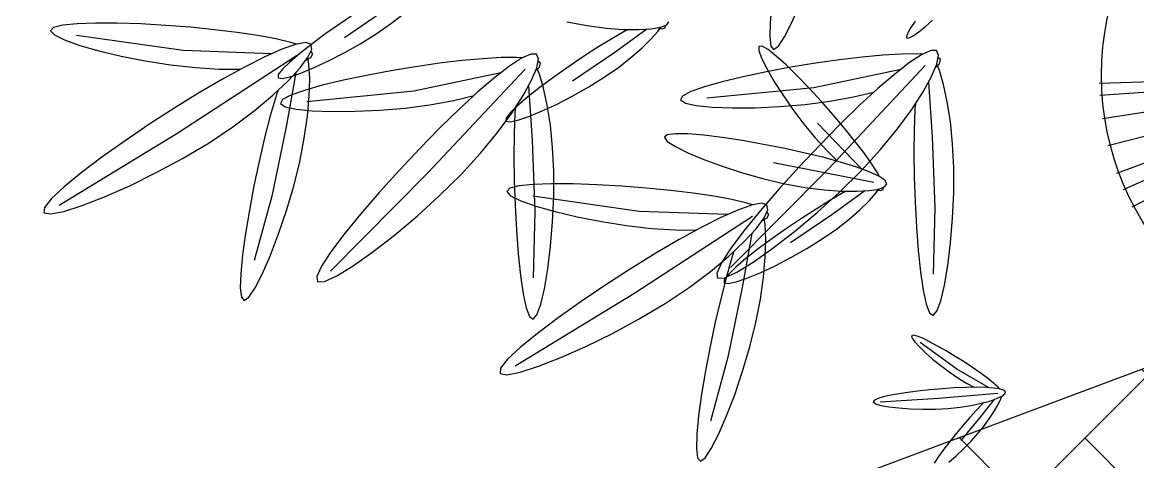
# Model space of a CAD drawing. Extents: x 302512 to 1034855, y -184136 to 410364.
# Drawn here: x 581360 to 585387, y 146825 to 148412 of the extents above; entities that cross this region are included whole.
import ezdxf

# ---------------------------------------------------------------- set-up
doc = ezdxf.new("R2010")
doc.units = 0
doc.header["$MEASUREMENT"] = 0
for name, color, linetype in [('F', 5, 'Continuous'), ('LAYER4', 1, 'Continuous'), ('坐椅', 7, 'Continuous'), ('支路', 7, 'Continuous'), ('树', 80, 'Continuous'), ('环境', 8, 'Continuous'), ('绿化', 97, 'Continuous'), ('绿地', 3, 'Continuous')]:
    doc.layers.add(name, color=color, linetype=linetype)
doc.styles.add('DIM_FONT', font='SIMPLEX.shx', dxfattribs={"width": 0.8})

# ---------------------------------------------------------------- blocks, each defined once
blk = doc.blocks.new('_F43BVI')
at = {"layer": '绿地'}
for p, q in [((0.4343, 0.5825), (0.4285, 0.5959)), ((0.4387, 0.5705), (0.4343, 0.5825)), ((0.4891, 0.589), (0.4849, 0.5862)), ((0.4945, 0.5855), (0.4891, 0.589)), ((0.5045, 0.5821), (0.4939, 0.5812)), ((0.498, 0.5777), (0.4945, 0.5855)), ((0.5266, 0.5814), (0.5045, 0.5821)), ((0.5531, 0.5787), (0.5266, 0.5814)), ((0.5833, 0.5739), (0.5531, 0.5787)), ((0.4213, 0.5702), (0.4286, 0.561)), ((0.4286, 0.561), (0.4348, 0.5542)), ((0.4417, 0.5607), (0.4387, 0.5705)), ((0.443, 0.5537), (0.4417, 0.5607)), ((0.4728, 0.5651), (0.4695, 0.557)), ((0.4905, 0.5641), (0.5943, 0.3752)), ((0.516, 0.5609), (0.5969, 0.5404)), ((0.6164, 0.5667), (0.5833, 0.5739)), ((0.6516, 0.5571), (0.6164, 0.5667)), ((0.4348, 0.5542), (0.4395, 0.5504)), ((0.4395, 0.5504), (0.4423, 0.5501)), ((0.4423, 0.5501), (0.443, 0.5537)), ((0.4695, 0.557), (0.4624, 0.5345)), ((0.6879, 0.5452), (0.6516, 0.5571)), ((0.724, 0.5316), (0.6879, 0.5452)), ((0.4624, 0.5345), (0.4553, 0.5074)), ((0.4844, 0.5268), (0.47, 0.3927)), ((0.5412, 0.5317), (0.5489, 0.5285)), ((0.5489, 0.5285), (0.5786, 0.5175)), ((0.5969, 0.5404), (0.7008, 0.5108)), ((0.7586, 0.517), (0.724, 0.5316)), ((0.5786, 0.5175), (0.6113, 0.5065)), ((0.7008, 0.5108), (0.796, 0.4771)), ((0.79, 0.5023), (0.7586, 0.517)), ((0.9816, 0.5129), (0.9718, 0.5064)), ((0.9986, 0.5143), (0.9783, 0.4261)), ((0.9901, 0.5179), (0.9816, 0.5129)), ((0.9934, 0.5195), (0.9901, 0.5179)), ((1.008, 0.516), (1.0045, 0.5187)), ((1.0148, 0.5096), (1.008, 0.516)), ((1.0224, 0.5014), (1.0148, 0.5096)), ((0.4553, 0.5074), (0.4483, 0.4766)), ((0.6113, 0.5065), (0.6464, 0.4955)), ((0.6464, 0.4955), (0.6828, 0.485)), ((0.8169, 0.4881), (0.79, 0.5023)), ((0.9863, 0.5043), (0.9443, 0.4663)), ((0.9609, 0.4987), (0.9494, 0.4899)), ((0.9718, 0.5064), (0.9609, 0.4987)), ((1.0057, 0.5062), (1.0253, 0.4771)), ((1.0305, 0.4914), (1.0224, 0.5014)), ((0.4483, 0.4766), (0.4416, 0.4427)), ((0.502, 0.4455), (0.5046, 0.4774)), ((0.6828, 0.485), (0.7193, 0.4752)), ((0.7193, 0.4752), (0.7543, 0.4667)), ((0.8378, 0.4755), (0.8169, 0.4881)), ((0.8512, 0.465), (0.8378, 0.4755)), ((0.9373, 0.4803), (0.925, 0.4702)), ((0.9494, 0.4899), (0.9373, 0.4803)), ((0.9691, 0.4739), (0.9788, 0.4832)), ((1.0054, 0.4899), (1.007, 0.4868)), ((1.007, 0.4868), (1.0132, 0.4751)), ((1.0132, 0.4751), (1.0204, 0.4624)), ((1.0253, 0.4771), (1.0496, 0.4388)), ((1.0388, 0.4799), (1.0305, 0.4914)), ((1.0471, 0.4671), (1.0388, 0.4799)), ((0.7543, 0.4667), (0.7864, 0.4599)), ((0.7864, 0.4599), (0.8141, 0.4551)), ((0.8557, 0.4574), (0.8512, 0.465)), ((0.9443, 0.4663), (0.8886, 0.4261)), ((0.913, 0.4598), (0.9018, 0.4497)), ((0.925, 0.4702), (0.913, 0.4598)), ((0.9447, 0.4542), (0.9574, 0.464)), ((0.9574, 0.464), (0.9691, 0.4739)), ((1.0204, 0.4624), (1.0283, 0.4492)), ((1.0552, 0.4532), (1.0471, 0.4671)), ((0.4416, 0.4427), (0.4353, 0.4065)), ((0.4971, 0.4094), (0.502, 0.4455)), ((0.6229, 0.4443), (0.6065, 0.44)), ((0.6291, 0.4454), (0.6229, 0.4443)), ((0.6499, 0.4446), (0.6466, 0.4461)), ((0.6499, 0.44), (0.6499, 0.4446)), ((0.8141, 0.4551), (0.8359, 0.4528)), ((0.8359, 0.4528), (0.8502, 0.4535)), ((0.8502, 0.4535), (0.8557, 0.4574)), ((0.9018, 0.4497), (0.8918, 0.4401)), ((0.9182, 0.4363), (0.9314, 0.4449)), ((0.9314, 0.4449), (0.9447, 0.4542)), ((1.0283, 0.4492), (1.0368, 0.4357)), ((1.0627, 0.4388), (1.0552, 0.4532)), ((0.5658, 0.4265), (0.5425, 0.4176)), ((0.6353, 0.4343), (0.5598, 0.2987)), ((0.5873, 0.434), (0.5658, 0.4265)), ((0.6065, 0.44), (0.5873, 0.434)), ((0.6465, 0.4349), (0.6499, 0.44)), ((0.6516, 0.4326), (0.647, 0.4388)), ((0.6597, 0.4189), (0.6516, 0.4326)), ((0.8777, 0.4246), (0.8745, 0.4195)), ((0.8836, 0.4317), (0.8777, 0.4246)), ((0.8918, 0.4401), (0.8836, 0.4317)), ((0.8944, 0.4229), (0.9057, 0.4289)), ((0.9057, 0.4289), (0.9182, 0.4363)), ((0.9783, 0.4261), (0.956, 0.3402)), ((1.0368, 0.4357), (1.0455, 0.4225)), ((1.0694, 0.4245), (1.0627, 0.4388)), ((1.0752, 0.4111), (1.0694, 0.4245)), ((0.3655, 0.3915), (0.3428, 0.4117)), ((0.49, 0.3719), (0.4971, 0.4094)), ((0.5181, 0.4076), (0.493, 0.3967)), ((0.5425, 0.4176), (0.5181, 0.4076)), ((0.6102, 0.4237), (0.5229, 0.3811)), ((0.6431, 0.4175), (0.6616, 0.3603)), ((0.6682, 0.4017), (0.6597, 0.4189)), ((0.8745, 0.4195), (0.8746, 0.4167)), ((0.8746, 0.4167), (0.8782, 0.4165)), ((0.8782, 0.4165), (0.8851, 0.4186)), ((0.8851, 0.4186), (0.8944, 0.4229)), ((1.0455, 0.4225), (1.0541, 0.41)), ((1.0541, 0.41), (1.0622, 0.3989)), ((0.3828, 0.3742), (0.3655, 0.3915)), ((0.4353, 0.4065), (0.4296, 0.369)), ((0.47, 0.3927), (0.4349, 0.2329)), ((0.493, 0.3967), (0.4683, 0.3854)), ((0.5674, 0.3819), (0.5879, 0.3925)), ((0.6349, 0.3909), (0.6359, 0.385)), ((0.6768, 0.3814), (0.6682, 0.4017)), ((1.0622, 0.3989), (1.0695, 0.3896)), ((0.3933, 0.3608), (0.3828, 0.3742)), ((0.445, 0.374), (0.424, 0.363)), ((0.4683, 0.3854), (0.445, 0.374)), ((0.5435, 0.371), (0.5674, 0.3819)), ((0.5943, 0.3752), (0.6908, 0.1874)), ((0.6359, 0.385), (0.6406, 0.3627)), ((0.6851, 0.3585), (0.6768, 0.3814)), ((0.3292, 0.3714), (0.3549, 0.3601)), ((0.3549, 0.3601), (0.3755, 0.3527)), ((0.3958, 0.3524), (0.3933, 0.3608)), ((0.424, 0.363), (0.4065, 0.353)), ((0.4296, 0.369), (0.4248, 0.3316)), ((0.4812, 0.3342), (0.49, 0.3719)), ((0.4916, 0.3519), (0.5179, 0.361)), ((0.5179, 0.361), (0.5435, 0.371)), ((0.6406, 0.3627), (0.6464, 0.3385)), ((0.6616, 0.3603), (0.6833, 0.2856)), ((0.6927, 0.3334), (0.6851, 0.3585)), ((0.3755, 0.3527), (0.3896, 0.3499)), ((0.3934, 0.3443), (0.3857, 0.3373)), ((0.3896, 0.3499), (0.3958, 0.3524)), ((0.4065, 0.353), (0.3934, 0.3443)), ((0.4415, 0.3379), (0.4657, 0.3442)), ((0.4657, 0.3442), (0.4916, 0.3519)), ((0.3857, 0.3373), (0.3845, 0.3326)), ((0.3845, 0.3326), (0.3905, 0.3305)), ((0.3905, 0.3305), (0.4027, 0.3308)), ((0.4027, 0.3308), (0.4201, 0.3334)), ((0.4201, 0.3334), (0.4415, 0.3379)), ((0.4248, 0.3316), (0.4209, 0.2957)), ((0.4713, 0.2981), (0.4812, 0.3342)), ((0.6464, 0.3385), (0.6531, 0.3129)), ((0.6993, 0.3067), (0.6927, 0.3334)), ((0.6531, 0.3129), (0.6606, 0.2867)), ((0.7048, 0.2794), (0.6993, 0.3067)), ((0.4209, 0.2957), (0.4183, 0.263)), ((0.4608, 0.265), (0.4713, 0.2981)), ((0.6606, 0.2867), (0.6687, 0.2607)), ((0.7092, 0.2527), (0.7048, 0.2794)), ((0.4183, 0.263), (0.4172, 0.2349)), ((0.4503, 0.2365), (0.4608, 0.265)), ((0.6321, 0.2678), (0.6273, 0.2661)), ((0.6366, 0.2631), (0.6321, 0.2678)), ((0.6454, 0.2574), (0.6349, 0.2591)), ((0.638, 0.2547), (0.6366, 0.2631)), ((0.6667, 0.2515), (0.6454, 0.2574)), ((0.6687, 0.2607), (0.6769, 0.2361)), ((0.6054, 0.2414), (0.5932, 0.2213)), ((0.6106, 0.2485), (0.6054, 0.2414)), ((0.6275, 0.2433), (0.6831, 0.0351)), ((0.6918, 0.2425), (0.6667, 0.2515)), ((0.72, 0.2306), (0.6918, 0.2425)), ((0.7122, 0.2279), (0.7092, 0.2527)), ((0.4172, 0.2349), (0.4177, 0.2131)), ((0.4404, 0.2141), (0.4503, 0.2365)), ((0.5932, 0.2213), (0.5798, 0.1967)), ((0.6515, 0.2341), (0.7252, 0.1948)), ((0.6769, 0.2361), (0.685, 0.2139)), ((0.7139, 0.2061), (0.7122, 0.2279)), ((0.7504, 0.2157), (0.72, 0.2306)), ((0.3134, 0.2056), (0.3101, 0.2071)), ((0.3133, 0.201), (0.3134, 0.2056)), ((0.4177, 0.2131), (0.4202, 0.1989)), ((0.4318, 0.1995), (0.4404, 0.2141)), ((0.6127, 0.2085), (0.5666, 0.0817)), ((0.685, 0.2139), (0.6927, 0.1952)), ((0.7142, 0.1885), (0.7139, 0.2061)), ((0.7822, 0.198), (0.7504, 0.2157)), ((0.3099, 0.1959), (0.3133, 0.201)), ((0.315, 0.1936), (0.3105, 0.1998)), ((0.3231, 0.1799), (0.315, 0.1936)), ((0.4202, 0.1989), (0.4249, 0.1941)), ((0.4249, 0.1941), (0.4318, 0.1995)), ((0.5798, 0.1967), (0.5656, 0.1684)), ((0.669, 0.1997), (0.6757, 0.1948)), ((0.6757, 0.1948), (0.7019, 0.177)), ((0.6927, 0.1952), (0.6996, 0.181)), ((0.7129, 0.1763), (0.7142, 0.1885)), ((0.7252, 0.1948), (0.819, 0.1413)), ((0.8146, 0.1778), (0.7822, 0.198)), ((0.3065, 0.1785), (0.325, 0.1213)), ((0.3316, 0.1627), (0.3231, 0.1799)), ((0.6996, 0.181), (0.7055, 0.1725)), ((0.7019, 0.177), (0.7311, 0.1584)), ((0.7055, 0.1725), (0.71, 0.1707)), ((0.71, 0.1707), (0.7129, 0.1763)), ((0.8465, 0.1559), (0.8146, 0.1778)), ((0.3402, 0.1424), (0.3316, 0.1627)), ((0.5656, 0.1684), (0.551, 0.1371)), ((0.6103, 0.1254), (0.6205, 0.1558)), ((0.7311, 0.1584), (0.7624, 0.1394)), ((0.8765, 0.1334), (0.8465, 0.1559)), ((0.2983, 0.1519), (0.2994, 0.146)), ((0.2994, 0.146), (0.3041, 0.1237)), ((0.3485, 0.1195), (0.3402, 0.1424)), ((0.551, 0.1371), (0.5363, 0.1035)), ((0.7624, 0.1394), (0.7953, 0.1205)), ((0.819, 0.1413), (0.9033, 0.0858)), ((0.3041, 0.1237), (0.3098, 0.0995)), ((0.325, 0.1213), (0.3467, 0.0466)), ((0.3561, 0.0944), (0.3485, 0.1195)), ((0.5969, 0.0915), (0.6103, 0.1254)), ((0.7953, 0.1205), (0.8284, 0.1023)), ((0.9035, 0.1116), (0.8765, 0.1334)), ((0.5363, 0.1035), (0.5218, 0.0684)), ((0.8284, 0.1023), (0.8604, 0.0857)), ((0.9263, 0.0915), (0.9035, 0.1116)), ((0.3098, 0.0995), (0.3165, 0.074)), ((0.3627, 0.0677), (0.3561, 0.0944)), ((0.5811, 0.0568), (0.5969, 0.0915)), ((0.8604, 0.0857), (0.8899, 0.0713)), ((0.9435, 0.0742), (0.9263, 0.0915)), ((0.3165, 0.074), (0.3241, 0.0477)), ((0.5666, 0.0817), (0.4943, -0.065)), ((0.5218, 0.0684), (0.5081, 0.0332)), ((0.8899, 0.0713), (0.9157, 0.0601)), ((0.954, 0.0608), (0.9435, 0.0742)), ((0.3683, 0.0404), (0.3627, 0.0677)), ((0.5635, 0.0223), (0.5811, 0.0568)), ((0.9157, 0.0601), (0.9363, 0.0527)), ((0.9363, 0.0527), (0.9503, 0.0498)), ((0.9503, 0.0498), (0.9566, 0.0524)), ((0.9566, 0.0524), (0.954, 0.0608)), ((0.3241, 0.0477), (0.3321, 0.0217)), ((0.3726, 0.0137), (0.3683, 0.0404)), ((0.6831, 0.0351), (0.7319, -0.1704)), ((0.3321, 0.0217), (0.3403, -0.0029)), ((0.5081, 0.0332), (0.4957, -0.0006)), ((0.5452, -0.0104), (0.5635, 0.0223)), ((0.3058, 0.0091), (0.3015, 0.0063)), ((0.3112, 0.0057), (0.3058, 0.0091)), ((0.3211, 0.0022), (0.3105, 0.0014)), ((0.3146, -0.0022), (0.3112, 0.0057)), ((0.3432, 0.0016), (0.3211, 0.0022)), ((0.3698, -0.0011), (0.3432, 0.0016)), ((0.3756, -0.0111), (0.3726, 0.0137)), ((0.2895, -0.0148), (0.2862, -0.0229)), ((0.3071, -0.0158), (0.4109, -0.2047)), ((0.3403, -0.0029), (0.3484, -0.0251)), ((0.4, -0.006), (0.3698, -0.0011)), ((0.3773, -0.0329), (0.3756, -0.0111)), ((0.4331, -0.0132), (0.4, -0.006)), ((0.4682, -0.0227), (0.4331, -0.0132)), ((0.4957, -0.0006), (0.4854, -0.0318)), ((0.5271, -0.04), (0.5452, -0.0104)), ((0.2862, -0.0229), (0.2791, -0.0454)), ((0.3326, -0.019), (0.4136, -0.0395)), ((0.3484, -0.0251), (0.3561, -0.0438)), ((0.3776, -0.0505), (0.3773, -0.0329)), ((0.5045, -0.0347), (0.4682, -0.0227)), ((0.4854, -0.0318), (0.4776, -0.0588)), ((0.2791, -0.0454), (0.272, -0.0724)), ((0.3561, -0.0438), (0.3631, -0.058)), ((0.3578, -0.0482), (0.3656, -0.0514)), ((0.3763, -0.0626), (0.3776, -0.0505)), ((0.4136, -0.0395), (0.5175, -0.0691)), ((0.5407, -0.0483), (0.5045, -0.0347)), ((0.5101, -0.0652), (0.5271, -0.04)), ((0.5752, -0.0629), (0.5407, -0.0483)), ((0.3011, -0.0531), (0.2866, -0.1872)), ((0.3631, -0.058), (0.3689, -0.0665)), ((0.3656, -0.0514), (0.3953, -0.0623)), ((0.3689, -0.0665), (0.3734, -0.0683)), ((0.3734, -0.0683), (0.3763, -0.0626)), ((0.3953, -0.0623), (0.428, -0.0734)), ((0.4776, -0.0588), (0.4729, -0.0801)), ((0.4952, -0.0845), (0.5101, -0.0652)), ((0.6067, -0.0776), (0.5752, -0.0629)), ((0.272, -0.0724), (0.265, -0.1033)), ((0.428, -0.0734), (0.463, -0.0844)), ((0.463, -0.0844), (0.4995, -0.0949)), ((0.4729, -0.0801), (0.472, -0.0945)), ((0.4833, -0.0967), (0.4952, -0.0845)), ((0.5175, -0.0691), (0.6126, -0.1027)), ((0.6336, -0.0917), (0.6067, -0.0776)), ((0.472, -0.0945), (0.4753, -0.1003)), ((0.4753, -0.1003), (0.4833, -0.0967)), ((0.4995, -0.0949), (0.5359, -0.1046)), ((0.6544, -0.1044), (0.6336, -0.0917)), ((0.265, -0.1033), (0.2583, -0.1372)), ((0.3186, -0.1343), (0.3213, -0.1024)), ((0.5359, -0.1046), (0.571, -0.1131)), ((0.571, -0.1131), (0.6031, -0.12)), ((0.6678, -0.1149), (0.6544, -0.1044)), ((0.6723, -0.1224), (0.6678, -0.1149)), ((0.3137, -0.1704), (0.3186, -0.1343)), ((0.6031, -0.12), (0.6308, -0.1247)), ((0.6308, -0.1247), (0.6525, -0.127)), ((0.6525, -0.127), (0.6669, -0.1264)), ((0.6669, -0.1264), (0.6723, -0.1224)), ((0.2583, -0.1372), (0.252, -0.1733)), ((0.1783, -0.1895), (0.17, -0.1666)), ((0.252, -0.1733), (0.2463, -0.2108)), ((0.3067, -0.208), (0.3137, -0.1704)), ((0.1548, -0.1877), (0.1765, -0.2624)), ((0.1859, -0.2146), (0.1783, -0.1895)), ((0.2866, -0.1872), (0.2515, -0.3469)), ((0.1926, -0.2413), (0.1859, -0.2146)), ((0.2463, -0.2108), (0.2414, -0.2483)), ((0.2979, -0.2456), (0.3067, -0.208)), ((0.4109, -0.2047), (0.5075, -0.3925)), ((0.1464, -0.2351), (0.1539, -0.2613)), ((0.1981, -0.2686), (0.1926, -0.2413)), ((0.2414, -0.2483), (0.2376, -0.2841)), ((0.2879, -0.2818), (0.2979, -0.2456)), ((0.1539, -0.2613), (0.1619, -0.2873)), ((0.2024, -0.2953), (0.1981, -0.2686)), ((0.1619, -0.2873), (0.1701, -0.3119)), ((0.2376, -0.2841), (0.2349, -0.3169)), ((0.2774, -0.3149), (0.2879, -0.2818)), ((0.2054, -0.3201), (0.2024, -0.2953)), ((0.1701, -0.3119), (0.1783, -0.3341)), ((0.1848, -0.3157), (0.18, -0.3174)), ((0.1892, -0.3203), (0.1848, -0.3157)), ((0.1907, -0.3288), (0.1892, -0.3203)), ((0.2071, -0.3419), (0.2054, -0.3201)), ((0.2349, -0.3169), (0.2338, -0.3449)), ((0.2669, -0.3434), (0.2774, -0.3149)), ((0.1632, -0.335), (0.1581, -0.3421)), ((0.1783, -0.3341), (0.1859, -0.3528)), ((0.198, -0.3261), (0.1875, -0.3243)), ((0.2194, -0.332), (0.198, -0.3261)), ((0.2445, -0.3409), (0.2194, -0.332)), ((0.1581, -0.3421), (0.1458, -0.3622)), ((0.1801, -0.3402), (0.2357, -0.5484)), ((0.1859, -0.3528), (0.1929, -0.367)), ((0.2041, -0.3494), (0.2778, -0.3887)), ((0.2074, -0.3595), (0.2071, -0.3419)), ((0.2338, -0.3449), (0.2344, -0.3668)), ((0.2726, -0.3529), (0.2445, -0.3409)), ((0.2571, -0.3657), (0.2669, -0.3434)), ((0.303, -0.3678), (0.2726, -0.3529)), ((0.1458, -0.3622), (0.1325, -0.3868)), ((0.1929, -0.367), (0.1987, -0.3755)), ((0.2032, -0.3773), (0.2061, -0.3717)), ((0.2061, -0.3717), (0.2074, -0.3595)), ((0.2344, -0.3668), (0.2369, -0.3809)), ((0.2484, -0.3804), (0.2571, -0.3657)), ((0.3349, -0.3855), (0.303, -0.3678)), ((0.1325, -0.3868), (0.1183, -0.4151)), ((0.1654, -0.375), (0.1192, -0.5017)), ((0.1987, -0.3755), (0.2032, -0.3773)), ((0.2216, -0.3838), (0.2284, -0.3887)), ((0.2284, -0.3887), (0.2546, -0.4065)), ((0.2369, -0.3809), (0.2415, -0.3858)), ((0.2415, -0.3858), (0.2484, -0.3804)), ((0.2778, -0.3887), (0.3716, -0.4422)), ((0.3673, -0.4057), (0.3349, -0.3855)), ((0.2546, -0.4065), (0.2837, -0.425)), ((0.3991, -0.4276), (0.3673, -0.4057)), ((0.1183, -0.4151), (0.1037, -0.4464)), ((0.163, -0.4581), (0.1732, -0.4277)), ((0.2837, -0.425), (0.3151, -0.4441)), ((0.4292, -0.45), (0.3991, -0.4276)), ((0.1037, -0.4464), (0.0889, -0.48)), ((0.3151, -0.4441), (0.348, -0.463)), ((0.3716, -0.4422), (0.4559, -0.4977)), ((0.4562, -0.4719), (0.4292, -0.45)), ((0.1496, -0.4919), (0.163, -0.4581)), ((0.348, -0.463), (0.3811, -0.4812)), ((0.4789, -0.492), (0.4562, -0.4719)), ((0.0889, -0.48), (0.0744, -0.515)), ((0.3811, -0.4812), (0.4131, -0.4978)), ((0.1192, -0.5017), (0.047, -0.6484)), ((0.1337, -0.5267), (0.1496, -0.4919)), ((0.4131, -0.4978), (0.4426, -0.5121)), ((0.4962, -0.5093), (0.4789, -0.492)), ((0.0744, -0.515), (0.0607, -0.5502)), ((0.4426, -0.5121), (0.4683, -0.5234)), ((0.4683, -0.5234), (0.4889, -0.5308)), ((0.5067, -0.5227), (0.4962, -0.5093)), ((0.5092, -0.5311), (0.5067, -0.5227)), ((0.1162, -0.5612), (0.1337, -0.5267)), ((0.4889, -0.5308), (0.503, -0.5336)), ((0.503, -0.5336), (0.5092, -0.5311)), ((0.0607, -0.5502), (0.0484, -0.5841)), ((0.2357, -0.5484), (0.2846, -0.7538)), ((0.0979, -0.5939), (0.1162, -0.5612)), ((0.0484, -0.5841), (0.038, -0.6153)), ((0.0798, -0.6235), (0.0979, -0.5939)), ((0.038, -0.6153), (0.0302, -0.6423)), ((0.0628, -0.6487), (0.0798, -0.6235)), ((0.0302, -0.6423), (0.0256, -0.6636)), ((0.0478, -0.668), (0.0628, -0.6487)), ((0.0256, -0.6636), (0.0246, -0.6779)), ((0.0246, -0.6779), (0.028, -0.6838)), ((0.0359, -0.6802), (0.0478, -0.668)), ((0.028, -0.6838), (0.0359, -0.6802))]:
    blk.add_line(p, q, dxfattribs=at)
for points in [[(0.5556, 0.374), (0.5774, 0.334), (0.6, 0.2947), (0.6224, 0.2577), (0.6437, 0.2246), (0.6631, 0.197), (0.6795, 0.1765), (0.6922, 0.1648), (0.7002, 0.1636), (0.7028, 0.1737), (0.7004, 0.194), (0.6935, 0.2225), (0.6828, 0.2574), (0.6688, 0.2966), (0.652, 0.3383), (0.633, 0.3806), (0.6124, 0.4217), (0.5909, 0.4597), (0.569, 0.4939), (0.5476, 0.5237), (0.5275, 0.5486), (0.5093, 0.568), (0.4938, 0.5813), (0.4819, 0.5879), (0.4742, 0.5872), (0.4713, 0.579), (0.473, 0.5637), (0.4788, 0.5424), (0.4884, 0.5158), (0.5013, 0.4848), (0.517, 0.4503), (0.5353, 0.413)], [(0.9658, 0.4365), (0.9615, 0.4179), (0.9576, 0.3993), (0.9543, 0.3814), (0.9517, 0.365), (0.95, 0.351), (0.9495, 0.34), (0.9502, 0.3328), (0.9523, 0.3302), (0.956, 0.3326), (0.9609, 0.3396), (0.9667, 0.3505), (0.9731, 0.3644), (0.9797, 0.3806), (0.9861, 0.3984), (0.992, 0.4169), (0.997, 0.4356), (1.0009, 0.4535), (1.0036, 0.4703), (1.0052, 0.4857), (1.0059, 0.4991), (1.0056, 0.5102), (1.0045, 0.5187), (1.0026, 0.5241), (1, 0.5261), (0.9968, 0.5243), (0.993, 0.5191), (0.9889, 0.5108), (0.9845, 0.4998), (0.9798, 0.4864), (0.9751, 0.4712), (0.9704, 0.4544)], [(0.5443, 0.3218), (0.5283, 0.2932), (0.5129, 0.2644), (0.4989, 0.2365), (0.4869, 0.2109), (0.4775, 0.1885), (0.4713, 0.1706), (0.469, 0.1585), (0.4713, 0.1531), (0.4785, 0.1554), (0.4899, 0.1646), (0.5047, 0.1797), (0.5218, 0.1996), (0.5404, 0.2232), (0.5594, 0.2494), (0.578, 0.2771), (0.5951, 0.3054), (0.61, 0.3331), (0.6225, 0.3595), (0.6325, 0.384), (0.64, 0.4058), (0.6449, 0.4243), (0.6471, 0.4388), (0.6465, 0.4486), (0.6432, 0.453), (0.637, 0.4517), (0.6284, 0.4448), (0.6176, 0.4331), (0.6051, 0.4171), (0.5911, 0.3974), (0.576, 0.3745), (0.5603, 0.3491)], [(0.6452, 0.0431), (0.6569, -0.0009), (0.6694, -0.0444), (0.6823, -0.0857), (0.6951, -0.123), (0.7073, -0.1544), (0.7183, -0.1782), (0.7279, -0.1926), (0.7353, -0.1957), (0.7403, -0.1865), (0.7428, -0.1662), (0.743, -0.1369), (0.7409, -0.1005), (0.7366, -0.0591), (0.7303, -0.0145), (0.722, 0.0311), (0.7118, 0.0758), (0.7, 0.1179), (0.6869, 0.1563), (0.6733, 0.1904), (0.6597, 0.2194), (0.6467, 0.2426), (0.6349, 0.2592), (0.6248, 0.2684), (0.6172, 0.2696), (0.6124, 0.2623), (0.6104, 0.2472), (0.611, 0.225), (0.6139, 0.1969), (0.619, 0.1638), (0.6261, 0.1264), (0.6349, 0.0859)], [(0.3722, -0.2059), (0.3941, -0.2458), (0.4167, -0.2851), (0.4391, -0.3222), (0.4604, -0.3553), (0.4797, -0.3829), (0.4962, -0.4033), (0.5088, -0.415), (0.5168, -0.4163), (0.5194, -0.4061), (0.517, -0.3858), (0.5102, -0.3573), (0.4995, -0.3225), (0.4854, -0.2833), (0.4686, -0.2415), (0.4496, -0.1992), (0.4291, -0.1582), (0.4075, -0.1202), (0.3856, -0.086), (0.3643, -0.0561), (0.3441, -0.0312), (0.3259, -0.0119), (0.3105, 0.0014), (0.2986, 0.008), (0.2908, 0.0073), (0.2879, -0.0009), (0.2896, -0.0161), (0.2955, -0.0374), (0.305, -0.064), (0.3179, -0.095), (0.3337, -0.1296), (0.3519, -0.1668)], [(0.1979, -0.5404), (0.2095, -0.5844), (0.2221, -0.6279), (0.235, -0.6692), (0.2477, -0.7065), (0.2599, -0.7379), (0.271, -0.7617), (0.2805, -0.7761), (0.2879, -0.7792), (0.2929, -0.77), (0.2955, -0.7497), (0.2956, -0.7204), (0.2935, -0.684), (0.2893, -0.6425), (0.2829, -0.598), (0.2747, -0.5524), (0.2645, -0.5076), (0.2526, -0.4656), (0.2396, -0.4271), (0.226, -0.393), (0.2123, -0.3641), (0.1993, -0.3409), (0.1875, -0.3243), (0.1775, -0.3151), (0.1699, -0.3138), (0.1651, -0.3212), (0.1631, -0.3363), (0.1636, -0.3584), (0.1666, -0.3865), (0.1717, -0.4197), (0.1787, -0.457), (0.1875, -0.4976)]]:
    blk.add_lwpolyline(points, close=True, dxfattribs=at)
blk.add_lwpolyline([(0.2585, 0.0664), (0.2734, 0.0941), (0.2859, 0.1205), (0.296, 0.145), (0.3034, 0.1668), (0.3083, 0.1853), (0.3105, 0.1998), (0.3099, 0.2096), (0.3066, 0.214)], dxfattribs=at)
at = {"style": 'DIM_FONT', "width": 0.7, "flags": 9}
for tag in ['YSIZE', 'XSIZE']:
    blk.add_attdef(tag, (0, 0), '', height=0.5, dxfattribs=at)
blk = doc.blocks.new('ZU')
at = {"layer": '绿地', "xscale": 1.5, "yscale": 1.5, "zscale": 0.001, "rotation": 260.5308552460376}
blk.add_blockref('_F43BVI', (-0.8522, 0.1655), dxfattribs=at)
blk = doc.blocks.new('A$C0B5A7686')
at = {"layer": '树', "linetype": 'ByBlock', "xscale": 640, "yscale": 640, "zscale": 640, "rotation": 151.15692544915}
blk.add_blockref('ZU', (642.8, 1492.6), dxfattribs=at)
blk = doc.blocks.new('A$C750B0621')
at = {"layer": '树'}
blk.add_blockref('A$C0B5A7686', (0, 0), dxfattribs=at)
blk = doc.blocks.new('A$C5AB93D8E')
at = {"layer": '绿化', "xscale": 0.8, "yscale": 0.8, "zscale": 0.8}
blk.add_blockref('A$C750B0621', (0, 0), dxfattribs=at)
blk = doc.blocks.new('A$C68DB62A4')
at = {"layer": '绿化', "rotation": 236.3690562220917}
blk.add_blockref('A$C5AB93D8E', (801.7, 2393.5), dxfattribs=at)
blk = doc.blocks.new('_F37GYG')
at = {"layer": '绿化', "linetype": 'ByBlock', "xscale": 0.2867748092958204, "yscale": 0.2867748092958204, "zscale": 0.2867748092958204}
blk.add_blockref('A$C68DB62A4', (-306.06, -300.5), dxfattribs=at)
at = {"style": 'DIM_FONT', "width": 0.8, "flags": 9}
for tag in ['YSIZE', 'XSIZE']:
    blk.add_attdef(tag, (0, 0), '', height=0.5, dxfattribs=at)
blk = doc.blocks.new('A$C027A6E26')
at = {"layer": 'LAYER4'}
for q in [(502.1, 1469), (445.1, 1446), (1101.9, 1429.7), (401.8, 1424.7), (339.5, 1387.7), (1161.3, 1395.7), (288.2, 1350.7), (295.9, 1356.6), (1212.7, 1360.2), (258.1, 1325.6), (1253.4, 1327.1), (211, 1280.6), (1313.8, 1268.3), (156, 1216.6), (1507.1, 853), (0.8, 790.9), (1512.3, 793.5), (0, 758.2), (2.4, 696.3), (11.9, 622.9), (29.3, 547.8), (43.7, 503.1), (62.8, 454.5), (480, 52.2), (652.6, 7), (740.2, 0), (1247.3, 180.5), (1477.3, 526), (1494.7, 590), (1501.4, 623.1), (1506.7, 657.4), (1512.4, 720.3), (807.6, 1.5), (885.8, 10.9), (941.8, 22.8), (1027.6, 50)]:
    blk.add_line((756.6, 756.4), q, dxfattribs=at)
blk.add_circle((756.6, 756.4), 750, dxfattribs=at)
at = {"layer": 'LAYER4', "ltscale": 1000, "style": 'DIM_FONT', "width": 0.8, "flags": 9}
for tag in ['YSIZE', 'XSIZE']:
    blk.add_attdef(tag, (756.6, 756.4), '', height=0.25, rotation=162.2754, dxfattribs=at)

msp = doc.modelspace()

# ---------------------------------------------------------------- hatches: boundary and pattern name
at = {"layer": '环境'}
h = msp.add_hatch(dxfattribs=at)
h.set_pattern_fill('AR-HBONE', color=256, scale=80, style=0)
h.set_pattern_definition([(45, (-609984.1, -119640.78), (0, 452.54834), [960, -320]), (135, (-609757.82, -119414.5), (0, 452.54834), [960, -320])])
h.paths.add_polyline_path([(578390.6, 142830.9), (580687.7, 143821.6), (583617, 144671.9), (584816.1, 145337.7), (585882, 145737.1), (588147.1, 145071.4), (590012.4, 144006.2), (591078.3, 142009), (592410.6, 140544.5), (592021.9, 138745.9), (592437.5, 138745.9), (593556.5, 138745.9), (594039.9, 140982.5), (592313.6, 142880.2), (591132, 145094.2), (588738.4, 146461), (585824.6, 147317.4), (584185.5, 146703.2), (583036.6, 146065.4), (580179.7, 145236), (578390.6, 144464.4), (575755.3, 145600.9), (574031.2, 145818.9), (571354.8, 147437.1), (568061, 147266.8), (564574.6, 147329.9), (562081.3, 145196), (561520.6, 144759.4), (560988.8, 143963.4), (561750.5, 144167.5), (561893.3, 144593), (561974.8, 144571.1), (561885.6, 144130.5), (562441.1, 143575), (563030.3, 144033.8), (565117.1, 145819.8), (568086.2, 145766.1), (570972.5, 145915.3), (573527.3, 144370.7), (575356.3, 144139.4)])

# ---------------------------------------------------------------- linework, layer by layer
at = {"layer": 'F'}
msp.add_line((585824.6, 147317.4), (584185.5, 146703.2), dxfattribs=at)

# ---------------------------------------------------------------- block references
at = {"layer": '坐椅', "xscale": 10.78272, "yscale": 10.78272, "zscale": 10.78272}
msp.add_blockref('_F37GYG', (582930.3, 148546.9, -116953.2), dxfattribs=at)
at = {"layer": '支路', "xscale": 1.3524, "yscale": 1.3524, "zscale": 1.3524, "rotation": 4.248435238497092}
msp.add_blockref('A$C027A6E26', (585325.8, 147124.3), dxfattribs=at)

doc.saveas('drawing.dxf')
